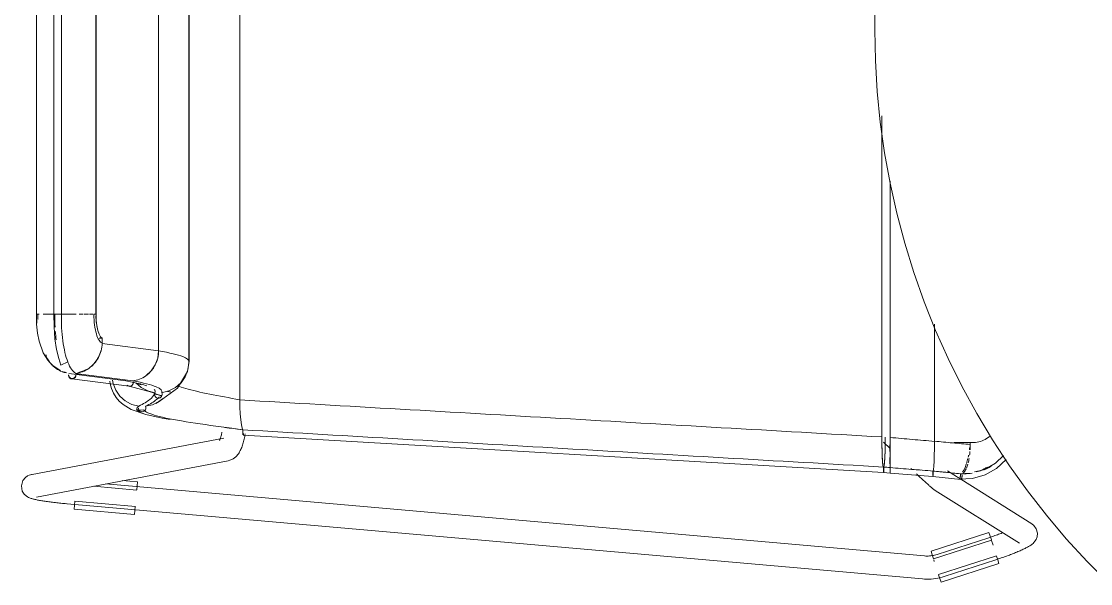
# Model space of a CAD drawing. Header units: millimetres. Extents: x 79795 to 317870, y -36033 to 97293.
# Drawn here: x 229449 to 230003, y 12019 to 12310 of the extents above; entities that cross this region are included whole.
import ezdxf

# ---------------------------------------------------------------- set-up
doc = ezdxf.new("R2010")
doc.units = ezdxf.units.MM
doc.header["$MEASUREMENT"] = 0
doc.layers.add('I-FURN', color=8, linetype='CONTINUOUS', lineweight=9)

msp = doc.modelspace()

# ---------------------------------------------------------------- linework, layer by layer
at = {"layer": 'I-FURN'}
for p, q in [((229562.3, 12497.27), (229562.3, 12113.87)), ((229562.3, 12113.87), (229562.3, 12497.27)), ((229535.8, 12477.97), (229535.8, 12133.18)), ((229535.8, 12133.18), (229535.8, 12477.97)), ((229520.2, 12471.93), (229520.2, 12139.22)), ((229520.2, 12139.22), (229520.2, 12471.93)), ((229456.83, 12453), (229456.83, 12158.15)), ((229465.87, 12453), (229465.87, 12158.15)), ((229469.83, 12158.15), (229469.83, 12453)), ((229487.67, 12453), (229487.67, 12158.15)), ((229487.73, 12158.15), (229487.73, 12453)), ((229535.95, 12133.72), (229535.95, 12438.52)), ((229891.43, 12314.21), (229891.34, 12305.57)), ((229891.34, 12305.57), (229891.66, 12289.58)), ((229891.66, 12289.58), (229892.62, 12273.61)), ((229892.62, 12273.61), (229894.21, 12257.69)), ((229895.03, 12260.89), (229895.03, 12094.62)), ((229895.03, 12094.62), (229895.03, 12260.89)), ((229894.21, 12257.69), (229896.45, 12241.85)), ((229896.45, 12241.85), (229899.31, 12226.11)), ((229899.31, 12226.11), (229902.8, 12210.49)), ((229899.35, 12227.19), (229899.35, 12094.36)), ((229899.35, 12094.36), (229899.35, 12227.19)), ((229902.8, 12210.49), (229906.91, 12195.03)), ((229906.91, 12195.03), (229911.64, 12179.75)), ((229911.64, 12179.75), (229916.98, 12164.66)), ((229916.98, 12164.66), (229922.91, 12149.81)), ((229456.83, 12158.15), (229456.94, 12153.12)), ((229456.83, 12158.15), (229457, 12158.15)), ((229458.32, 12158.15), (229456.85, 12158.15)), ((229462.93, 12158.15), (229460.35, 12158.15)), ((229463.09, 12158.15), (229466.11, 12158.15)), ((229466.11, 12158.15), (229463.1, 12158.15)), ((229465.87, 12158.15), (229465.96, 12151.61)), ((229465.87, 12158.15), (229465.94, 12158.15)), ((229469.72, 12158.15), (229465.87, 12158.15)), ((229465.94, 12158.15), (229466.14, 12158.15)), ((229466.14, 12158.15), (229466.44, 12158.15)), ((229466.44, 12158.15), (229466.83, 12158.15)), ((229466.83, 12158.15), (229467.28, 12158.15)), ((229467.28, 12158.15), (229467.78, 12158.15)), ((229467.78, 12158.15), (229468.27, 12158.15)), ((229468.27, 12158.15), (229468.75, 12158.15)), ((229468.75, 12158.15), (229469.17, 12158.15)), ((229469.17, 12158.15), (229469.5, 12158.15)), ((229469.5, 12158.15), (229469.72, 12158.15)), ((229469.8, 12158.15), (229473.61, 12158.15)), ((229473.62, 12158.15), (229469.8, 12158.15)), ((229477.37, 12158.15), (229473.81, 12158.15)), ((229480.84, 12158.15), (229479, 12158.15)), ((229483.82, 12158.15), (229481.36, 12158.15)), ((229486.15, 12158.15), (229484.41, 12158.15)), ((229487.84, 12155.11), (229487.73, 12158.15)), ((229488.16, 12152.26), (229487.84, 12155.11)), ((229456.94, 12153.12), (229457.45, 12148.3)), ((229457.45, 12148.3), (229458.24, 12144.26)), ((229465.96, 12151.61), (229466.45, 12145.48)), ((229488.67, 12149.77), (229488.16, 12152.26)), ((229489.34, 12147.78), (229488.67, 12149.77)), ((229490.13, 12146.43), (229489.34, 12147.78)), ((229922.32, 12092.42), (229922.32, 12152.97)), ((229922.32, 12152.97), (229922.32, 12092.42)), ((229922.91, 12149.81), (229929.44, 12135.2)), ((229458.24, 12144.26), (229460.37, 12138.21)), ((229466.45, 12145.48), (229467.3, 12139.86)), ((229489.33, 12145.79), (229490.99, 12145.79)), ((229490.99, 12145.79), (229490.13, 12146.43)), ((229490.92, 12143.08), (229490.99, 12145.79)), ((229520.2, 12139.22), (229490.92, 12143.08)), ((229460.37, 12138.21), (229462.76, 12134.33)), ((229467.3, 12139.86), (229468.39, 12135.17)), ((229519.72, 12135.45), (229520.2, 12139.22)), ((229462.76, 12134.33), (229465.05, 12131.86)), ((229465.05, 12131.86), (229468.95, 12129.18)), ((229468.39, 12135.17), (229469.56, 12131.72)), ((229469.56, 12131.72), (229473.1, 12133.48)), ((229516.33, 12128.79), (229518.41, 12131.9)), ((229518.41, 12131.9), (229519.72, 12135.45)), ((229535.95, 12133.72), (229535.15, 12128.68)), ((229535.8, 12133.18), (229535.32, 12129.39)), ((229535.33, 12129.39), (229535.8, 12133.18)), ((229929.44, 12135.2), (229936.54, 12120.86)), ((229468.95, 12129.18), (229469.15, 12129.08)), ((229473.58, 12127.54), (229503.27, 12123.69)), ((229477.11, 12127.08), (229479.55, 12126.76)), ((229477.12, 12127.51), (229506.82, 12123.67)), ((229513.59, 12126.3), (229516.33, 12128.79)), ((229535.08, 12128.53), (229529.97, 12119.88)), ((229533.95, 12125.82), (229531.78, 12122.69)), ((229531.79, 12122.68), (229533.96, 12125.82)), ((229535.15, 12128.68), (229533.78, 12125.51)), ((229535.32, 12129.39), (229533.95, 12125.82)), ((229533.96, 12125.82), (229535.33, 12129.39)), ((229475.14, 12124.7), (229504.92, 12120.84)), ((229494.92, 12123.57), (229495.07, 12122.15)), ((229495.07, 12122.15), (229495.73, 12119.65)), ((229496.59, 12122.3), (229496.21, 12124.04)), ((229496.21, 12124.04), (229496.58, 12122.29)), ((229496.58, 12122.29), (229497.98, 12118.78)), ((229508.79, 12122.44), (229502.49, 12123.82)), ((229503.85, 12121.37), (229504.24, 12121.08)), ((229504.24, 12121.08), (229504.68, 12120.89)), ((229504.68, 12120.89), (229505.15, 12120.83)), ((229504.84, 12120.86), (229516.45, 12117.89)), ((229505.15, 12120.83), (229505.62, 12120.89)), ((229505.62, 12120.89), (229506.06, 12121.08)), ((229506.06, 12121.08), (229506.44, 12121.38)), ((229506.44, 12121.38), (229506.74, 12121.76)), ((229506.74, 12121.76), (229506.94, 12122.21)), ((229506.94, 12122.21), (229507.02, 12122.7)), ((229507.02, 12122.7), (229506.98, 12123.2)), ((229508.32, 12122.68), (229511.19, 12120.18)), ((229511.22, 12121.68), (229508.79, 12122.44)), ((229511.19, 12120.18), (229514.59, 12118.42)), ((229528.91, 12120.18), (229525.52, 12118.43)), ((229525.52, 12118.42), (229528.92, 12120.18)), ((229531.78, 12122.69), (229528.91, 12120.18)), ((229528.92, 12120.18), (229531.79, 12122.68)), ((229936.54, 12120.86), (229944.21, 12106.82)), ((229495.73, 12119.65), (229496.75, 12117.28)), ((229496.75, 12117.28), (229498.13, 12115.08)), ((229497.98, 12118.78), (229500.15, 12115.7)), ((229498.13, 12115.08), (229499.81, 12113.11)), ((229500.15, 12115.7), (229502.98, 12113.22)), ((229514.59, 12118.42), (229518.3, 12117.53)), ((229516.45, 12117.89), (229521.78, 12115.72)), ((229518.02, 12116.85), (229521.91, 12116.02)), ((229518.1, 12116.57), (229518.14, 12117.06)), ((229518.14, 12117.06), (229518.1, 12116.56)), ((229518.18, 12116.07), (229518.1, 12116.57)), ((229518.1, 12116.56), (229518.18, 12116.07)), ((229518.14, 12117.06), (229518.3, 12117.53)), ((229518.3, 12117.53), (229518.14, 12117.06)), ((229518.39, 12115.62), (229518.18, 12116.07)), ((229518.18, 12116.07), (229518.38, 12115.62)), ((229518.38, 12115.62), (229518.7, 12115.24)), ((229518.7, 12115.24), (229518.39, 12115.62)), ((229519.1, 12114.95), (229518.7, 12115.24)), ((229518.7, 12115.24), (229519.1, 12114.94)), ((229519.56, 12114.76), (229519.1, 12114.95)), ((229519.1, 12114.94), (229519.56, 12114.75)), ((229520.05, 12114.69), (229519.56, 12114.76)), ((229519.56, 12114.75), (229520.05, 12114.69)), ((229520.54, 12114.76), (229520.05, 12114.69)), ((229520.05, 12114.69), (229520.54, 12114.75)), ((229529.97, 12119.88), (229520.43, 12112.9)), ((229521, 12114.95), (229520.54, 12114.76)), ((229520.54, 12114.75), (229521.01, 12114.94)), ((229521.41, 12115.24), (229521, 12114.95)), ((229521.01, 12114.94), (229521.41, 12115.24)), ((229521.72, 12115.62), (229521.41, 12115.24)), ((229521.41, 12115.24), (229521.72, 12115.62)), ((229521.92, 12116.07), (229521.72, 12115.62)), ((229521.72, 12115.62), (229521.93, 12116.07)), ((229521.8, 12117.53), (229521.97, 12117.06)), ((229521.97, 12117.06), (229521.81, 12117.53)), ((229522.01, 12116.57), (229521.92, 12116.07)), ((229521.93, 12116.07), (229522.01, 12116.56)), ((229521.97, 12117.06), (229522.01, 12116.57)), ((229522.01, 12116.56), (229521.97, 12117.06)), ((229522.14, 12117.57), (229525.52, 12118.42)), ((229499.81, 12113.11), (229501.78, 12111.37)), ((229501.78, 12111.37), (229505.89, 12108.86)), ((229503.42, 12112.92), (229506.3, 12111.48)), ((229506.3, 12111.48), (229509.93, 12110.57)), ((229509.01, 12109.66), (229508.69, 12108.5)), ((229509.72, 12109.6), (229509.8, 12109.11)), ((229509.8, 12109.11), (229509.73, 12109.6)), ((229509.77, 12110.1), (229509.93, 12110.57)), ((229509.93, 12110.57), (229509.77, 12110.1)), ((229510, 12108.66), (229509.8, 12109.11)), ((229509.8, 12109.11), (229509.99, 12108.65)), ((229513.51, 12109.06), (229513.3, 12108.61)), ((229513.3, 12108.6), (229513.51, 12109.05)), ((229517.03, 12111.31), (229513.42, 12110.52)), ((229513.42, 12110.52), (229517.03, 12111.3)), ((229513.42, 12110.52), (229513.57, 12110.05)), ((229513.57, 12110.05), (229513.42, 12110.52)), ((229513.6, 12109.55), (229513.51, 12109.06)), ((229513.51, 12109.05), (229513.6, 12109.55)), ((229513.57, 12110.05), (229513.6, 12109.55)), ((229513.6, 12109.55), (229513.57, 12110.05)), ((229520.35, 12112.96), (229517.03, 12111.31)), ((229517.03, 12111.3), (229520.36, 12112.94)), ((229520.43, 12112.9), (229518.68, 12112.01)), ((229522.2, 12114.37), (229520.36, 12112.96)), ((229520.36, 12112.94), (229521.5, 12113.77)), ((229562.3, 12113.87), (229562.36, 12110.11)), ((229562.36, 12110.1), (229562.3, 12113.8)), ((229562.36, 12110.11), (229562.51, 12106.57)), ((229562.51, 12106.57), (229562.36, 12110.04)), ((229505.89, 12108.86), (229513.52, 12106.19)), ((229508.69, 12108.5), (229512.54, 12108.69)), ((229509.99, 12108.65), (229510.3, 12108.26)), ((229510.3, 12108.27), (229510, 12108.66)), ((229510.7, 12107.97), (229510.3, 12108.27)), ((229510.3, 12108.26), (229510.7, 12107.96)), ((229511.15, 12107.77), (229510.7, 12107.97)), ((229510.7, 12107.96), (229511.15, 12107.77)), ((229511.63, 12107.7), (229511.15, 12107.77)), ((229511.15, 12107.77), (229511.63, 12107.69)), ((229512.12, 12107.76), (229511.63, 12107.7)), ((229511.63, 12107.69), (229512.12, 12107.75)), ((229512.58, 12107.94), (229512.12, 12107.76)), ((229512.12, 12107.75), (229512.58, 12107.94)), ((229512.98, 12108.23), (229512.58, 12107.94)), ((229512.58, 12107.94), (229512.98, 12108.23)), ((229513.3, 12108.61), (229512.98, 12108.23)), ((229512.98, 12108.23), (229513.3, 12108.6)), ((229513.52, 12106.19), (229522.04, 12104.3)), ((229522.04, 12104.3), (229526.1, 12103.57)), ((229562.51, 12106.57), (229562.75, 12103.47)), ((229562.75, 12103.47), (229562.51, 12106.52)), ((229562.75, 12103.47), (229563.06, 12100.97)), ((229563.06, 12100.97), (229562.75, 12103.44)), ((229944.21, 12106.82), (229952.43, 12093.1)), ((229563.06, 12100.97), (229563.43, 12099.23)), ((229563.43, 12099.23), (229563.06, 12100.96)), ((229563.43, 12099.23), (229563.83, 12098.32)), ((229563.83, 12098.32), (229563.43, 12099.23)), ((229563.83, 12098.32), (229563.81, 12097.85)), ((229563.81, 12097.85), (229563.83, 12098.32)), ((229563.81, 12097.85), (229563.81, 12097.36)), ((229563.81, 12097.35), (229563.81, 12097.85)), ((229553.94, 12094.06), (229454.65, 12075.24)), ((229551.71, 12092.84), (229551.72, 12092.86)), ((229551.72, 12092.86), (229551.77, 12092.93)), ((229551.77, 12092.93), (229551.81, 12093.02)), ((229551.81, 12093.02), (229551.89, 12093.17)), ((229551.89, 12093.17), (229551.97, 12093.37)), ((229551.97, 12093.37), (229552.07, 12093.6)), ((229552.07, 12093.6), (229552.17, 12093.87)), ((229552.17, 12093.87), (229552.28, 12094.17)), ((229552.28, 12094.17), (229552.39, 12094.51)), ((229552.39, 12094.51), (229552.49, 12094.87)), ((229552.49, 12094.87), (229552.6, 12095.27)), ((229552.6, 12095.27), (229552.71, 12095.69)), ((229552.71, 12095.69), (229552.81, 12096.14)), ((229552.81, 12096.14), (229552.91, 12096.61)), ((229552.91, 12096.61), (229553.01, 12097.1)), ((229563.81, 12097.36), (229563.82, 12096.86)), ((229563.81, 12096.86), (229563.81, 12097.35)), ((229563.84, 12096.41), (229563.81, 12096.86)), ((229563.82, 12096.86), (229563.84, 12096.41)), ((229563.84, 12096.41), (229563.87, 12096.02)), ((229563.87, 12096.02), (229563.84, 12096.41)), ((229563.87, 12096.02), (229563.91, 12095.73)), ((229563.91, 12095.72), (229563.87, 12096.02)), ((229564.02, 12095.46), (229564.07, 12095.52)), ((229564.07, 12095.52), (229564.02, 12095.46)), ((229895.93, 12076.17), (229564.02, 12095.46)), ((229564.12, 12095.71), (229564.16, 12096)), ((229564.17, 12095.99), (229564.12, 12095.7)), ((229564.16, 12096), (229564.2, 12096.38)), ((229564.2, 12096.37), (229564.17, 12095.99)), ((229564.21, 12092.22), (229564.37, 12092.86)), ((229564.37, 12092.86), (229564.52, 12093.52)), ((229564.52, 12093.52), (229564.67, 12094.19)), ((229564.67, 12094.19), (229564.8, 12094.87)), ((229564.8, 12094.87), (229564.93, 12095.56)), ((229564.93, 12095.56), (229565.04, 12096.27)), ((229895.03, 12094.62), (229895.06, 12090.84)), ((229896.79, 12090.83), (229896.82, 12094.51)), ((229899.35, 12094.36), (229899.35, 12090.57)), ((229899.35, 12090.57), (229899.35, 12094.36)), ((229922.29, 12088.65), (229922.32, 12092.42)), ((229952.43, 12093.1), (229961.2, 12079.72)), ((229561.86, 12086.44), (229562.18, 12086.98)), ((229562.18, 12086.98), (229562.47, 12087.51)), ((229562.47, 12087.51), (229562.75, 12088.07)), ((229562.75, 12088.07), (229563, 12088.63)), ((229563, 12088.63), (229563.23, 12089.2)), ((229563.23, 12089.2), (229563.45, 12089.78)), ((229563.45, 12089.78), (229563.66, 12090.37)), ((229563.66, 12090.37), (229563.85, 12090.97)), ((229563.85, 12090.97), (229564.04, 12091.59)), ((229564.04, 12091.59), (229564.21, 12092.22)), ((229895.06, 12090.84), (229895.14, 12087.27)), ((229895.14, 12087.27), (229895.26, 12084.14)), ((229895.86, 12091.92), (229899.34, 12088.56)), ((229896.59, 12084.16), (229896.71, 12087.28)), ((229896.71, 12087.28), (229896.79, 12090.83)), ((229899.23, 12087.01), (229899.22, 12090.57)), ((229899.22, 12090.57), (229899.23, 12087.01)), ((229899.34, 12087), (229899.33, 12083.87)), ((229899.33, 12083.87), (229899.34, 12087)), ((229899.35, 12090.57), (229899.34, 12087.01)), ((229899.34, 12087), (229899.35, 12090.57)), ((229922.29, 12088.56), (229922.21, 12085.05)), ((229922.22, 12085.12), (229922.29, 12088.56)), ((229922.32, 12092.3), (229922.29, 12088.65)), ((229932.36, 12091.71), (229942.11, 12091.71)), ((229940.87, 12091.76), (229940.87, 12090.72)), ((229456.88, 12063.45), (229556.17, 12082.27)), ((229556.17, 12082.27), (229557.16, 12082.52)), ((229557.16, 12082.52), (229558.05, 12082.89)), ((229558.05, 12082.89), (229558.84, 12083.33)), ((229558.84, 12083.33), (229559.53, 12083.81)), ((229559.53, 12083.81), (229560.13, 12084.32)), ((229560.13, 12084.32), (229560.65, 12084.84)), ((229560.65, 12084.84), (229561.1, 12085.37)), ((229561.1, 12085.37), (229561.5, 12085.9)), ((229561.5, 12085.9), (229561.86, 12086.44)), ((229895.26, 12084.14), (229895.42, 12081.64)), ((229895.42, 12081.64), (229895.62, 12079.89)), ((229896.24, 12079.91), (229896.43, 12081.66)), ((229896.43, 12081.66), (229896.59, 12084.16)), ((229899.25, 12081.39), (229899.24, 12083.89)), ((229899.24, 12083.88), (229899.25, 12081.38)), ((229899.26, 12079.64), (229899.25, 12081.39)), ((229899.25, 12081.38), (229899.26, 12079.63)), ((229899.32, 12081.37), (229899.31, 12079.62)), ((229899.31, 12079.62), (229899.32, 12081.37)), ((229899.33, 12083.87), (229899.32, 12081.37)), ((229899.32, 12081.37), (229899.33, 12083.87)), ((229921.95, 12079.54), (229922.1, 12082.02)), ((229922.1, 12081.98), (229921.95, 12079.54)), ((229922.1, 12082.02), (229922.22, 12085.12)), ((229922.21, 12085.05), (229922.1, 12082.02)), ((229953.94, 12081), (229958.16, 12085.03)), ((229954.52, 12078.32), (229959.52, 12082.92)), ((229895.62, 12079.89), (229895.83, 12079)), ((229895.83, 12079), (229895.82, 12078.53)), ((229895.82, 12078.53), (229895.82, 12078.04)), ((229895.82, 12078.04), (229895.82, 12077.55)), ((229895.82, 12077.55), (229895.83, 12077.1)), ((229895.83, 12077.1), (229895.85, 12076.72)), ((229895.85, 12076.72), (229895.87, 12076.42)), ((229895.87, 12076.42), (229895.9, 12076.23)), ((229895.9, 12076.23), (229895.93, 12076.17)), ((229895.93, 12076.17), (229895.95, 12076.24)), ((229895.93, 12076.16), (229899.29, 12075.9)), ((229895.95, 12076.24), (229895.98, 12076.43)), ((229895.98, 12076.43), (229896, 12076.72)), ((229896, 12076.72), (229896.02, 12077.1)), ((229896.02, 12077.1), (229896.03, 12077.56)), ((229896.03, 12079.01), (229896.24, 12079.91)), ((229896.04, 12078.54), (229896.03, 12079.01)), ((229896.03, 12077.56), (229896.04, 12078.05)), ((229896.04, 12078.05), (229896.04, 12078.54)), ((229899.28, 12078.27), (229899.28, 12078.74)), ((229899.28, 12078.74), (229899.28, 12078.27)), ((229899.28, 12077.77), (229899.28, 12078.27)), ((229899.28, 12078.27), (229899.28, 12077.77)), ((229899.28, 12077.28), (229899.28, 12077.77)), ((229899.28, 12077.77), (229899.28, 12077.28)), ((229899.28, 12076.83), (229899.28, 12077.28)), ((229899.28, 12077.28), (229899.28, 12076.83)), ((229899.28, 12076.45), (229899.28, 12076.83)), ((229899.28, 12076.83), (229899.28, 12076.44)), ((229899.28, 12076.15), (229899.28, 12076.45)), ((229899.28, 12076.44), (229899.28, 12076.15)), ((229899.28, 12075.97), (229899.28, 12076.15)), ((229899.28, 12076.15), (229899.28, 12075.96)), ((229899.29, 12075.9), (229899.28, 12075.97)), ((229899.28, 12075.96), (229899.29, 12075.89)), ((229899.31, 12079.62), (229899.29, 12078.73)), ((229899.29, 12078.73), (229899.31, 12079.62)), ((229899.29, 12078.73), (229899.29, 12078.26)), ((229899.29, 12078.26), (229899.29, 12078.73)), ((229899.29, 12078.26), (229899.29, 12077.77)), ((229899.29, 12077.76), (229899.29, 12078.26)), ((229899.29, 12077.77), (229899.29, 12077.28)), ((229899.29, 12077.27), (229899.29, 12077.76)), ((229899.29, 12077.28), (229899.29, 12076.83)), ((229899.29, 12076.82), (229899.29, 12077.27)), ((229899.29, 12076.83), (229899.29, 12076.44)), ((229899.29, 12076.44), (229899.29, 12076.82)), ((229899.29, 12076.44), (229899.29, 12076.15)), ((229899.29, 12076.15), (229899.29, 12076.44)), ((229899.29, 12076.15), (229899.29, 12075.96)), ((229899.29, 12075.96), (229899.29, 12076.15)), ((229899.29, 12075.96), (229899.29, 12075.9)), ((229899.29, 12075.89), (229899.29, 12075.96)), ((229921.49, 12074.07), (229899.29, 12075.89)), ((229910.53, 12077.8), (229910.02, 12078.28)), ((229921.39, 12076.43), (229921.38, 12075.93)), ((229921.38, 12075.94), (229921.39, 12076.43)), ((229921.39, 12075.45), (229921.38, 12075.94)), ((229921.38, 12075.93), (229921.39, 12075.44)), ((229921.39, 12076.43), (229921.39, 12076.91)), ((229921.39, 12076.9), (229921.39, 12076.43)), ((229921.58, 12076.92), (229921.77, 12077.81)), ((229921.77, 12077.8), (229921.58, 12076.92)), ((229921.59, 12076.45), (229921.58, 12076.92)), ((229921.58, 12076.92), (229921.59, 12076.45)), ((229921.59, 12075.95), (229921.59, 12076.45)), ((229921.59, 12076.45), (229921.59, 12075.95)), ((229921.59, 12075.46), (229921.59, 12075.95)), ((229921.59, 12075.95), (229921.59, 12075.46)), ((229921.77, 12077.81), (229921.95, 12079.54)), ((229921.95, 12079.52), (229921.77, 12077.81)), ((229935.6, 12072.93), (229929.12, 12076.99)), ((229948.11, 12077.63), (229953.94, 12081)), ((229948.51, 12074.93), (229954.52, 12078.32)), ((229961.2, 12079.72), (229970.5, 12066.7)), ((229449.89, 12072.1), (229449.05, 12069.35)), ((229449.89, 12072.1), (229451.21, 12073.68)), ((229451.21, 12073.68), (229452.29, 12074.43)), ((229452.29, 12074.43), (229453.09, 12074.8)), ((229453.09, 12074.8), (229453.71, 12075.02)), ((229453.71, 12075.02), (229454.23, 12075.15)), ((229454.23, 12075.15), (229454.65, 12075.24)), ((229917.1, 12032.98), (229492.75, 12070.26)), ((229509.23, 12071.31), (229501.34, 12072)), ((229509.23, 12071.31), (229509.05, 12069.27)), ((229913.5, 12074.98), (229913.02, 12075.44)), ((229913.98, 12074.54), (229913.5, 12074.98)), ((229914.45, 12074.1), (229913.98, 12074.54)), ((229914.91, 12073.66), (229914.45, 12074.1)), ((229915.36, 12073.24), (229914.91, 12073.66)), ((229915.81, 12072.83), (229915.36, 12073.24)), ((229916.24, 12072.42), (229915.81, 12072.83)), ((229916.67, 12072.03), (229916.24, 12072.42)), ((229917.08, 12071.65), (229916.67, 12072.03)), ((229917.48, 12071.28), (229917.08, 12071.65)), ((229917.87, 12070.93), (229917.48, 12071.28)), ((229918.25, 12070.58), (229917.87, 12070.93)), ((229918.62, 12070.26), (229918.25, 12070.58)), ((229918.97, 12069.94), (229918.62, 12070.26)), ((229921.4, 12074.99), (229921.39, 12075.45)), ((229921.39, 12075.44), (229921.4, 12074.99)), ((229921.42, 12074.61), (229921.44, 12074.32)), ((229921.44, 12074.32), (229921.42, 12074.61)), ((229921.44, 12074.32), (229921.46, 12074.13)), ((229921.46, 12074.13), (229921.44, 12074.32)), ((229921.46, 12074.13), (229921.49, 12074.07)), ((229921.49, 12074.07), (229921.46, 12074.13)), ((229921.51, 12074.14), (229921.49, 12074.07)), ((229921.49, 12074.07), (229921.51, 12074.13)), ((229935.98, 12072.64), (229921.49, 12074.07)), ((229921.51, 12074.13), (229921.54, 12074.32)), ((229921.54, 12074.32), (229921.56, 12074.62)), ((229921.56, 12074.62), (229921.54, 12074.33)), ((229921.57, 12075.01), (229921.56, 12074.62)), ((229921.56, 12074.62), (229921.57, 12075)), ((229921.57, 12075), (229921.59, 12075.46)), ((229921.59, 12075.46), (229921.57, 12075.01)), ((229935.08, 12072.77), (229941.99, 12073.05)), ((229972.71, 12049.68), (229935.94, 12072.71)), ((229941.99, 12073.05), (229948.51, 12074.93)), ((229449.05, 12069.35), (229449.54, 12066.59)), ((229449.54, 12066.59), (229450.58, 12064.94)), ((229450.58, 12064.94), (229451.49, 12064.08)), ((229486.38, 12069.05), (229508.86, 12067.08)), ((229509.05, 12069.27), (229508.87, 12067.2)), ((229919.3, 12069.64), (229918.97, 12069.94)), ((229919.63, 12069.35), (229919.3, 12069.64)), ((229919.93, 12069.08), (229919.63, 12069.35)), ((229920.23, 12068.82), (229919.93, 12069.08)), ((229920.51, 12068.58), (229920.23, 12068.82)), ((229920.77, 12068.35), (229920.51, 12068.58)), ((229921.03, 12068.13), (229920.77, 12068.35)), ((229921.27, 12067.93), (229921.03, 12068.13)), ((229921.5, 12067.74), (229921.27, 12067.93)), ((229921.72, 12067.56), (229921.5, 12067.74)), ((229921.94, 12067.39), (229921.72, 12067.56)), ((229922.17, 12067.22), (229921.94, 12067.39)), ((229922.43, 12067.03), (229922.17, 12067.22)), ((229922.75, 12066.82), (229922.43, 12067.03)), ((229922.75, 12066.82), (229966.34, 12039.51)), ((229970.5, 12066.7), (229980.31, 12054.06)), ((229451.49, 12064.08), (229452.19, 12063.61)), ((229452.19, 12063.61), (229452.75, 12063.3)), ((229452.75, 12063.3), (229453.22, 12063.09)), ((229453.22, 12063.09), (229453.65, 12062.92)), ((229453.65, 12062.92), (229454.06, 12062.78)), ((229454.06, 12062.78), (229454.45, 12062.65)), ((229454.45, 12062.65), (229454.85, 12062.54)), ((229454.85, 12062.54), (229455.25, 12062.43)), ((229455.25, 12062.43), (229455.66, 12062.32)), ((229455.66, 12062.32), (229456.09, 12062.22)), ((229456.09, 12062.22), (229456.53, 12062.13)), ((229456.53, 12062.13), (229456.99, 12062.03)), ((229456.99, 12062.03), (229457.47, 12061.93)), ((229457.47, 12061.93), (229457.97, 12061.84)), ((229457.97, 12061.84), (229458.48, 12061.74)), ((229458.48, 12061.74), (229459.01, 12061.65)), ((229459.01, 12061.65), (229459.57, 12061.56)), ((229459.57, 12061.56), (229460.13, 12061.47)), ((229460.13, 12061.47), (229460.72, 12061.37)), ((229460.72, 12061.37), (229461.32, 12061.28)), ((229461.32, 12061.28), (229461.94, 12061.19)), ((229461.94, 12061.19), (229462.58, 12061.1)), ((229462.58, 12061.1), (229463.23, 12061.01)), ((229463.23, 12061.01), (229463.89, 12060.93)), ((229463.89, 12060.93), (229464.56, 12060.84)), ((229464.56, 12060.84), (229465.25, 12060.75)), ((229465.25, 12060.75), (229465.95, 12060.67)), ((229465.95, 12060.67), (229466.66, 12060.59)), ((229466.66, 12060.59), (229467.38, 12060.5)), ((229467.38, 12060.5), (229468.1, 12060.42)), ((229468.1, 12060.42), (229468.84, 12060.35)), ((229468.84, 12060.35), (229469.58, 12060.27)), ((229469.58, 12060.27), (229470.32, 12060.2)), ((229470.32, 12060.2), (229471.07, 12060.12)), ((229471.07, 12060.12), (229471.82, 12060.05)), ((229471.82, 12060.05), (229472.57, 12059.99)), ((229472.57, 12059.99), (229472.73, 12059.97)), ((229472.73, 12059.97), (229916.05, 12021.03)), ((229476.34, 12057.16), (229476.52, 12059.2)), ((229476.52, 12059.2), (229476.7, 12061.27)), ((229508.12, 12058.63), (229476.71, 12061.39)), ((229507.75, 12054.4), (229476.34, 12057.16)), ((229507.93, 12056.44), (229507.75, 12054.4)), ((229508.11, 12058.51), (229507.93, 12056.44)), ((229980.31, 12054.06), (229990.61, 12041.82)), ((229973.83, 12048.79), (229972.71, 12049.68)), ((229973.83, 12048.79), (229975.06, 12047.06)), ((229950.52, 12045.15), (229920.52, 12035.46)), ((229950.48, 12042.43), (229923.66, 12033.72)), ((229950.81, 12042.54), (229950.48, 12042.43)), ((229950.52, 12045.15), (229951.15, 12043.2)), ((229951.5, 12042.77), (229950.81, 12042.54)), ((229951.15, 12043.2), (229951.79, 12041.23)), ((229952.19, 12043), (229951.5, 12042.77)), ((229952.87, 12043.23), (229952.19, 12043)), ((229953.55, 12043.47), (229952.87, 12043.23)), ((229954.22, 12043.7), (229953.55, 12043.47)), ((229954.89, 12043.94), (229954.22, 12043.7)), ((229955.55, 12044.17), (229954.89, 12043.94)), ((229956.19, 12044.41), (229955.55, 12044.17)), ((229956.83, 12044.64), (229956.19, 12044.41)), ((229957.45, 12044.88), (229956.83, 12044.64)), ((229975.47, 12042.85), (229974.95, 12041.47)), ((229975.06, 12047.06), (229975.64, 12044.83)), ((229975.64, 12044.83), (229975.47, 12042.85)), ((229921.82, 12031.42), (229951.83, 12041.11)), ((229952.66, 12038.53), (229951.86, 12041.01)), ((229969.72, 12037.09), (229969.27, 12036.86)), ((229970.16, 12037.31), (229969.72, 12037.09)), ((229970.59, 12037.54), (229970.16, 12037.31)), ((229971, 12037.77), (229970.59, 12037.54)), ((229971.4, 12038.01), (229971, 12037.77)), ((229971.79, 12038.25), (229971.4, 12038.01)), ((229972.18, 12038.51), (229971.79, 12038.25)), ((229972.57, 12038.79), (229972.18, 12038.51)), ((229972.97, 12039.1), (229972.57, 12038.79)), ((229973.4, 12039.47), (229972.97, 12039.1)), ((229973.86, 12039.93), (229973.4, 12039.47)), ((229974.38, 12040.56), (229973.86, 12039.93)), ((229974.95, 12041.47), (229974.38, 12040.56)), ((229990.61, 12041.82), (230001.4, 12030.01)), ((229917.12, 12032.97), (229917.1, 12032.98)), ((229917.78, 12032.93), (229917.12, 12032.97)), ((229918.45, 12032.91), (229917.78, 12032.93)), ((229919.11, 12032.92), (229918.45, 12032.91)), ((229919.77, 12032.96), (229919.11, 12032.92)), ((229920.43, 12033.02), (229919.77, 12032.96)), ((229921.09, 12033.11), (229920.43, 12033.02)), ((229921.15, 12033.51), (229920.52, 12035.46)), ((229921.74, 12033.22), (229921.09, 12033.11)), ((229921.79, 12031.54), (229921.15, 12033.51)), ((229922.38, 12033.36), (229921.74, 12033.22)), ((229923.03, 12033.53), (229922.38, 12033.36)), ((229923.66, 12033.72), (229923.03, 12033.53)), ((229954.44, 12033.04), (229924.43, 12023.35)), ((229954.47, 12032.92), (229955.11, 12030.95)), ((229955.38, 12031.42), (229954.64, 12031.17)), ((229956.12, 12031.66), (229955.38, 12031.42)), ((229956.85, 12031.91), (229956.12, 12031.66)), ((229957.58, 12032.16), (229956.85, 12031.91)), ((229958.3, 12032.41), (229957.58, 12032.16)), ((229959.02, 12032.67), (229958.3, 12032.41)), ((229959.72, 12032.92), (229959.02, 12032.67)), ((229960.42, 12033.18), (229959.72, 12032.92)), ((229961.11, 12033.43), (229960.42, 12033.18)), ((229961.79, 12033.69), (229961.11, 12033.43)), ((229962.45, 12033.94), (229961.79, 12033.69)), ((229963.11, 12034.19), (229962.45, 12033.94)), ((229963.75, 12034.45), (229963.11, 12034.19)), ((229964.37, 12034.7), (229963.75, 12034.45)), ((229964.98, 12034.94), (229964.37, 12034.7)), ((229965.58, 12035.19), (229964.98, 12034.94)), ((229966.16, 12035.44), (229965.58, 12035.19)), ((229966.72, 12035.68), (229966.16, 12035.44)), ((229967.26, 12035.92), (229966.72, 12035.68)), ((229967.79, 12036.16), (229967.26, 12035.92)), ((229968.3, 12036.39), (229967.79, 12036.16)), ((229968.79, 12036.63), (229968.3, 12036.39)), ((229969.27, 12036.86), (229968.79, 12036.63)), ((229922.23, 12030.16), (229921.96, 12031.01)), ((229955.74, 12029), (229925.73, 12019.31)), ((229927.37, 12022.31), (229954.18, 12031.02)), ((229954.64, 12031.17), (229954.18, 12031.02)), ((229955.11, 12030.95), (229955.74, 12029)), ((230001.4, 12030.01), (230012.65, 12018.63)), ((229916.05, 12021.02), (229917.19, 12020.95)), ((229917.19, 12020.95), (229918.33, 12020.91)), ((229918.33, 12020.91), (229919.47, 12020.93)), ((229919.47, 12020.93), (229920.61, 12020.99)), ((229920.61, 12020.99), (229921.75, 12021.09)), ((229921.75, 12021.09), (229922.88, 12021.24)), ((229922.88, 12021.24), (229924.01, 12021.44)), ((229924.01, 12021.44), (229925.13, 12021.68)), ((229925.1, 12021.26), (229924.47, 12023.23)), ((229925.73, 12019.31), (229925.1, 12021.26)), ((229925.13, 12021.68), (229926.23, 12021.97)), ((229926.23, 12021.97), (229927.32, 12022.29)), ((229927.32, 12022.29), (229927.37, 12022.31))]:
    msp.add_line(p, q, dxfattribs=at)
for centre, major_axis, ratio, start_param, end_param in [((229461.11, 12158.15), (0, -12.4), 0.287441, 4.712389, 4.932602), ((229472.58, 12158.15), (-15.75, 0), 0.000004, 2.669107, 2.851347), ((229505.13, 12139.35), (0, 15.78), 0.955139, 3.737469, 4.704147), ((229505.13, 12139.35), (0, 15.78), 0.955139, 3.495799, 3.737346), ((229505.15, 12122.79), (0, 1.96), 0.955139, 2.379629, 4.923331), ((229505.13, 12139.35), (0, 15.78), 0.955139, 3.254129, 3.495629)]:
    msp.add_ellipse(centre, major_axis=major_axis, ratio=ratio, start_param=start_param, end_param=end_param, dxfattribs=at)
for points in [[(229457.11, 12153.55), (229456.98, 12155.02), (229456.92, 12156.57), (229456.92, 12158.15)], [(229466.51, 12151.55), (229466.4, 12153.73), (229466.36, 12155.93), (229466.4, 12158.15)], [(229490.91, 12143.33), (229490.35, 12143.45), (229489.25, 12144.4), (229487.86, 12147.72), (229486.9, 12152.52), (229486.64, 12156.25), (229486.61, 12158.15)], [(229487.68, 12157.31), (229487.74, 12154.53), (229488.1, 12151.99), (229488.62, 12149.77)], [(229467.08, 12144.99), (229466.9, 12146.41), (229466.73, 12147.86), (229466.62, 12149.33)], [(229477.12, 12127.51), (229478.36, 12127.66), (229480.74, 12128.24), (229484.08, 12130.01), (229486.92, 12132.54), (229489.11, 12135.68), (229490.52, 12139.28), (229490.88, 12141.78), (229490.92, 12143.08)], [(229477.13, 12127.72), (229476.4, 12128.07), (229475, 12129.38), (229473.73, 12131.85), (229473.16, 12133.31)], [(229535.8, 12133.18), (229535.9, 12133.36), (229535.95, 12133.54), (229535.95, 12133.72)], [(229472.25, 12127.98), (229471.57, 12128.14), (229470.89, 12128.34), (229470.23, 12128.59)], [(229482.63, 12129.5), (229481.37, 12128.8), (229480.01, 12128.4), (229478.63, 12128.06)], [(229514.15, 12121.07), (229512.25, 12121.73), (229509.45, 12122.38), (229506.4, 12123.04)], [(229521.8, 12117.53), (229522.36, 12118.56), (229520.39, 12120.6), (229512.33, 12122.65), (229506.82, 12123.67)], [(229518.3, 12117.53), (229518.59, 12118.08), (229518.45, 12118.62), (229517.88, 12119.17)], [(229526.27, 12117.92), (229525.8, 12117.98), (229525.33, 12118.03), (229524.87, 12118.09)], [(229728.54, 12104.21), (229673.08, 12107.4), (229617.66, 12110.6), (229562.3, 12113.8)], [(229895.03, 12094.62), (229839.51, 12097.82), (229783.98, 12101.01), (229728.54, 12104.21)], [(229563.82, 12098.34), (229560.69, 12098.73), (229557.53, 12099.13), (229554.42, 12099.53)], [(229563.83, 12098.32), (229619.07, 12095.1), (229729.66, 12088.66), (229840.42, 12082.22), (229895.83, 12079)], [(229910.84, 12093.33), (229907.01, 12093.67), (229903.18, 12094.01), (229899.35, 12094.36)], [(229922.32, 12092.3), (229918.5, 12092.64), (229914.67, 12092.98), (229910.84, 12093.33)], [(229940.87, 12090.72), (229937.84, 12090.98), (229931.7, 12091.52), (229925.45, 12092.11), (229922.32, 12092.42)], [(229940.45, 12087.88), (229940.52, 12088.35), (229940.57, 12088.83), (229940.62, 12089.3)], [(229940.7, 12087), (229940.65, 12086.39), (229940.59, 12085.79), (229940.51, 12085.2)], [(229940.87, 12090.72), (229940.86, 12089.77), (229940.83, 12088.84), (229940.77, 12087.94)], [(229942.39, 12091.71), (229941.88, 12091.7), (229941.37, 12091.72), (229940.87, 12091.76)], [(229938.95, 12080.93), (229939.2, 12081.74), (229939.43, 12082.61), (229939.65, 12083.53)], [(229940.27, 12083.51), (229940.12, 12082.67), (229939.96, 12081.86), (229939.77, 12081.13)], [(229939.8, 12084.19), (229939.87, 12084.52), (229939.95, 12084.86), (229940.02, 12085.2)], [(229899.29, 12078.73), (229898.72, 12078.78), (229897.56, 12078.87), (229896.4, 12078.96), (229895.83, 12079)], [(229895.86, 12079.02), (229895.92, 12079.02), (229895.97, 12079.01), (229896.03, 12079.01)], [(229896.03, 12079.01), (229896.04, 12078.42), (229896.04, 12076.91), (229895.96, 12076.17), (229895.93, 12076.16)], [(229899.28, 12078.74), (229898.74, 12078.79), (229897.65, 12078.88), (229896.57, 12078.97), (229896.03, 12079.01)], [(229899.29, 12078.73), (229903.01, 12078.43), (229910.45, 12077.83), (229917.87, 12077.22), (229921.58, 12076.92)], [(229936.53, 12075.48), (229934.09, 12075.72), (229929.14, 12076.2), (229924.1, 12076.68), (229921.58, 12076.92)], [(229928.48, 12076.2), (229926.19, 12076.43), (229923.89, 12076.66), (229921.58, 12076.89)], [(229938.7, 12078.03), (229938.38, 12077.34), (229937.68, 12076.19), (229936.93, 12075.63), (229936.53, 12075.48)], [(229936.89, 12076.49), (229937.21, 12076.9), (229937.54, 12077.42), (229937.85, 12078.06)], [(229937.37, 12075.52), (229938.26, 12075.54), (229939.16, 12075.6), (229940.05, 12075.7)], [(229937.96, 12078.31), (229938.26, 12078.95), (229938.53, 12079.69), (229938.8, 12080.51)], [(229941.82, 12075.83), (229940.58, 12075.63), (229939.33, 12075.6), (229938.06, 12075.59)], [(229939.59, 12080.46), (229939.38, 12079.73), (229939.15, 12079.09), (229938.9, 12078.5)], [(229935.23, 12072.83), (229935.28, 12072.87), (229935.37, 12072.99), (229935.5, 12073.29), (229935.62, 12073.67), (229935.71, 12074.13), (229935.78, 12074.62), (229935.81, 12075.12), (229935.81, 12075.43), (229935.8, 12075.58)]]:
    msp.add_open_spline(points, degree=3, dxfattribs=at)
for points, knots in [([(229473.1, 12133.48), (229472.55, 12134.9), (229471.56, 12138.23), (229470.46, 12144.29), (229469.83, 12151.15), (229469.76, 12155.8), (229469.8, 12158.15)], [0.3397465, 0.3397465, 0.3397465, 0.3397465, 0.5, 0.6666667, 0.8333333, 0.9999948, 0.9999948, 0.9999948, 0.9999948]), ([(229461.67, 12137.28), (229461.86, 12136.76), (229462.43, 12135.42), (229463.17, 12134.16), (229463.7, 12133.44)], [0.260519, 0.260519, 0.260519, 0.260519, 0.3333333, 0.4544474, 0.4544474, 0.4544474, 0.4544474]), ([(229490.36, 12139.49), (229490.03, 12138.28), (229488.73, 12135.1), (229486.61, 12132.05), (229484.85, 12130.85)], [-0.8309955, -0.8309955, -0.8309955, -0.8309955, -0.6666667, -0.3783567, -0.3783567, -0.3783567, -0.3783567]), ([(229535.95, 12133.72), (229535.95, 12134.55), (229533.57, 12136.38), (229525.93, 12138.21), (229520.2, 12139.22)], [0.0892847, 0.0892847, 0.0892847, 0.0892847, 0.5, 1, 1, 1, 1]), ([(229464.32, 12132.64), (229465.12, 12131.7), (229466.93, 12130.02), (229469.75, 12128.43), (229471.66, 12127.96), (229472.4, 12127.8)], [0.5, 0.5, 0.5, 0.5, 0.6666667, 0.8333333, 0.9365189, 0.9365189, 0.9365189, 0.9365189]), ([(229473.54, 12126.66), (229473.53, 12126.52), (229473.55, 12126.3), (229473.62, 12126), (229473.72, 12125.74), (229473.9, 12125.42), (229474.19, 12125.1), (229474.55, 12124.87), (229474.9, 12124.73), (229475.21, 12124.68), (229475.48, 12124.68), (229475.75, 12124.71), (229476, 12124.79), (229476.25, 12124.9), (229476.56, 12125.09), (229476.88, 12125.41), (229477.12, 12125.81), (229477.24, 12126.17), (229477.28, 12126.43), (229477.3, 12126.59), (229477.31, 12126.66)], [0.1111111, 0.1111111, 0.1111111, 0.1111111, 0.1666667, 0.1944444, 0.2222222, 0.2777778, 0.3333333, 0.3888889, 0.4444444, 0.4791667, 0.5138889, 0.5486111, 0.5833333, 0.6180556, 0.6527778, 0.7222222, 0.7916667, 0.8263889, 0.8611111, 0.8888889, 0.8888889, 0.8888889, 0.8888889]), ([(229477.21, 12126.26), (229477.17, 12126.15), (229477.08, 12125.91), (229476.8, 12125.5), (229476.25, 12125.05), (229475.38, 12124.79), (229474.6, 12125.02), (229474.09, 12125.42), (229473.79, 12125.8), (229473.6, 12126.26), (229473.56, 12126.59), (229473.55, 12126.75)], [-0.8125, -0.8125, -0.8125, -0.8125, -0.765625, -0.71875, -0.625, -0.5, -0.375, -0.3125, -0.25, -0.1875, -0.125, -0.125, -0.125, -0.125]), ([(229562.3, 12113.87), (229556.91, 12114.85), (229546.13, 12116.79), (229535.42, 12119.23), (229531.18, 12120.69), (229530.03, 12121.17)], [0, 0, 0, 0, 0.25, 0.5, 0.625, 0.625, 0.625, 0.625]), ([(229509.93, 12110.57), (229512.33, 12111.73), (229515.76, 12113.82), (229517.55, 12115.92), (229518.02, 12116.85)], [0, 0, 0, 0, 0.5, 0.9025383, 0.9025383, 0.9025383, 0.9025383]), ([(229513.42, 12110.52), (229515.83, 12111.69), (229518.48, 12113.32), (229520.15, 12114.94), (229520.55, 12115.4)], [0, 0, 0, 0, 0.5, 0.6963068, 0.6963068, 0.6963068, 0.6963068]), ([(229512.14, 12106.8), (229511.51, 12107.03), (229508.6, 12108.29), (229508.38, 12109.55), (229509.93, 12110.57)], [0.6929173, 0.6929173, 0.6929173, 0.6929173, 0.75, 1, 1, 1, 1]), ([(229563.83, 12098.32), (229556.28, 12099.34), (229541.07, 12101.37), (229522.63, 12104.42), (229514.33, 12106.86), (229512.73, 12108.28), (229512.54, 12108.69)], [0, 0, 0, 0, 0.25, 0.5, 0.75, 0.8499411, 0.8499411, 0.8499411, 0.8499411]), ([(229895.83, 12079), (229895.68, 12079.28), (229895.47, 12080.67), (229895.25, 12084.03), (229895.13, 12087.19), (229895.05, 12090.8), (229895.03, 12093.35), (229895.03, 12094.62)], [-1, -1, -1, -1, -0.666667, -0.5, -0.333333, -0.166667, 0, 0, 0, 0]), ([(229896.82, 12094.51), (229896.82, 12092), (229896.76, 12088.23), (229896.6, 12084.04), (229896.38, 12080.69), (229896.17, 12079.3), (229896.03, 12079.01)], [-0.996036, -0.996036, -0.996036, -0.996036, -0.6666667, -0.5, -0.3333333, 0, 0, 0, 0]), ([(229950.76, 12094.87), (229949.86, 12094.11), (229946.86, 12092.18), (229943.25, 12091.55), (229940.87, 12091.76)], [0.5, 0.5, 0.5, 0.5, 0.6666667, 1, 1, 1, 1]), ([(229895.93, 12076.16), (229895.91, 12076.17), (229895.88, 12076.3), (229895.85, 12076.7), (229895.83, 12077.08), (229895.82, 12077.54), (229895.81, 12078.03), (229895.82, 12078.54), (229895.82, 12078.85), (229895.83, 12079)], [-0.498493, -0.498493, -0.498493, -0.498493, -0.375, -0.3125, -0.25, -0.1875, -0.125, -0.0625, 0, 0, 0, 0]), ([(229899.28, 12078.74), (229902.97, 12078.43), (229908.31, 12077.99), (229913.64, 12077.55), (229915.28, 12077.41)], [0, 0, 0, 0, 0.5, 0.7233886, 0.7233886, 0.7233886, 0.7233886]), ([(229952, 12079.69), (229951.1, 12079.12), (229948.28, 12077.45), (229945.18, 12076.84), (229943.04, 12076.56)], [0.591443, 0.591443, 0.591443, 0.591443, 0.6666667, 0.8236682, 0.8236682, 0.8236682, 0.8236682]), ([(229944.14, 12076.56), (229945.49, 12076.95), (229947.44, 12077.68), (229949.27, 12078.69), (229949.85, 12079.04)], [0.2297626, 0.2297626, 0.2297626, 0.2297626, 0.3333333, 0.3824546, 0.3824546, 0.3824546, 0.3824546]), ([(229936.53, 12075.48), (229936.55, 12075.34), (229936.59, 12075.05), (229936.6, 12074.63), (229936.59, 12074.26), (229936.57, 12073.96), (229936.54, 12073.7), (229936.49, 12073.44), (229936.42, 12073.22), (229936.36, 12073.03), (229936.26, 12072.83), (229936.17, 12072.73), (229936.13, 12072.69)], [0, 0, 0, 0, 0.0555556, 0.1111111, 0.1666667, 0.1944444, 0.2222222, 0.2777778, 0.3055556, 0.3333333, 0.3888889, 0.4444444, 0.4444444, 0.4444444, 0.4444444])]:
    msp.add_open_spline(points, degree=3, knots=knots, dxfattribs=at)

doc.saveas('drawing.dxf')
